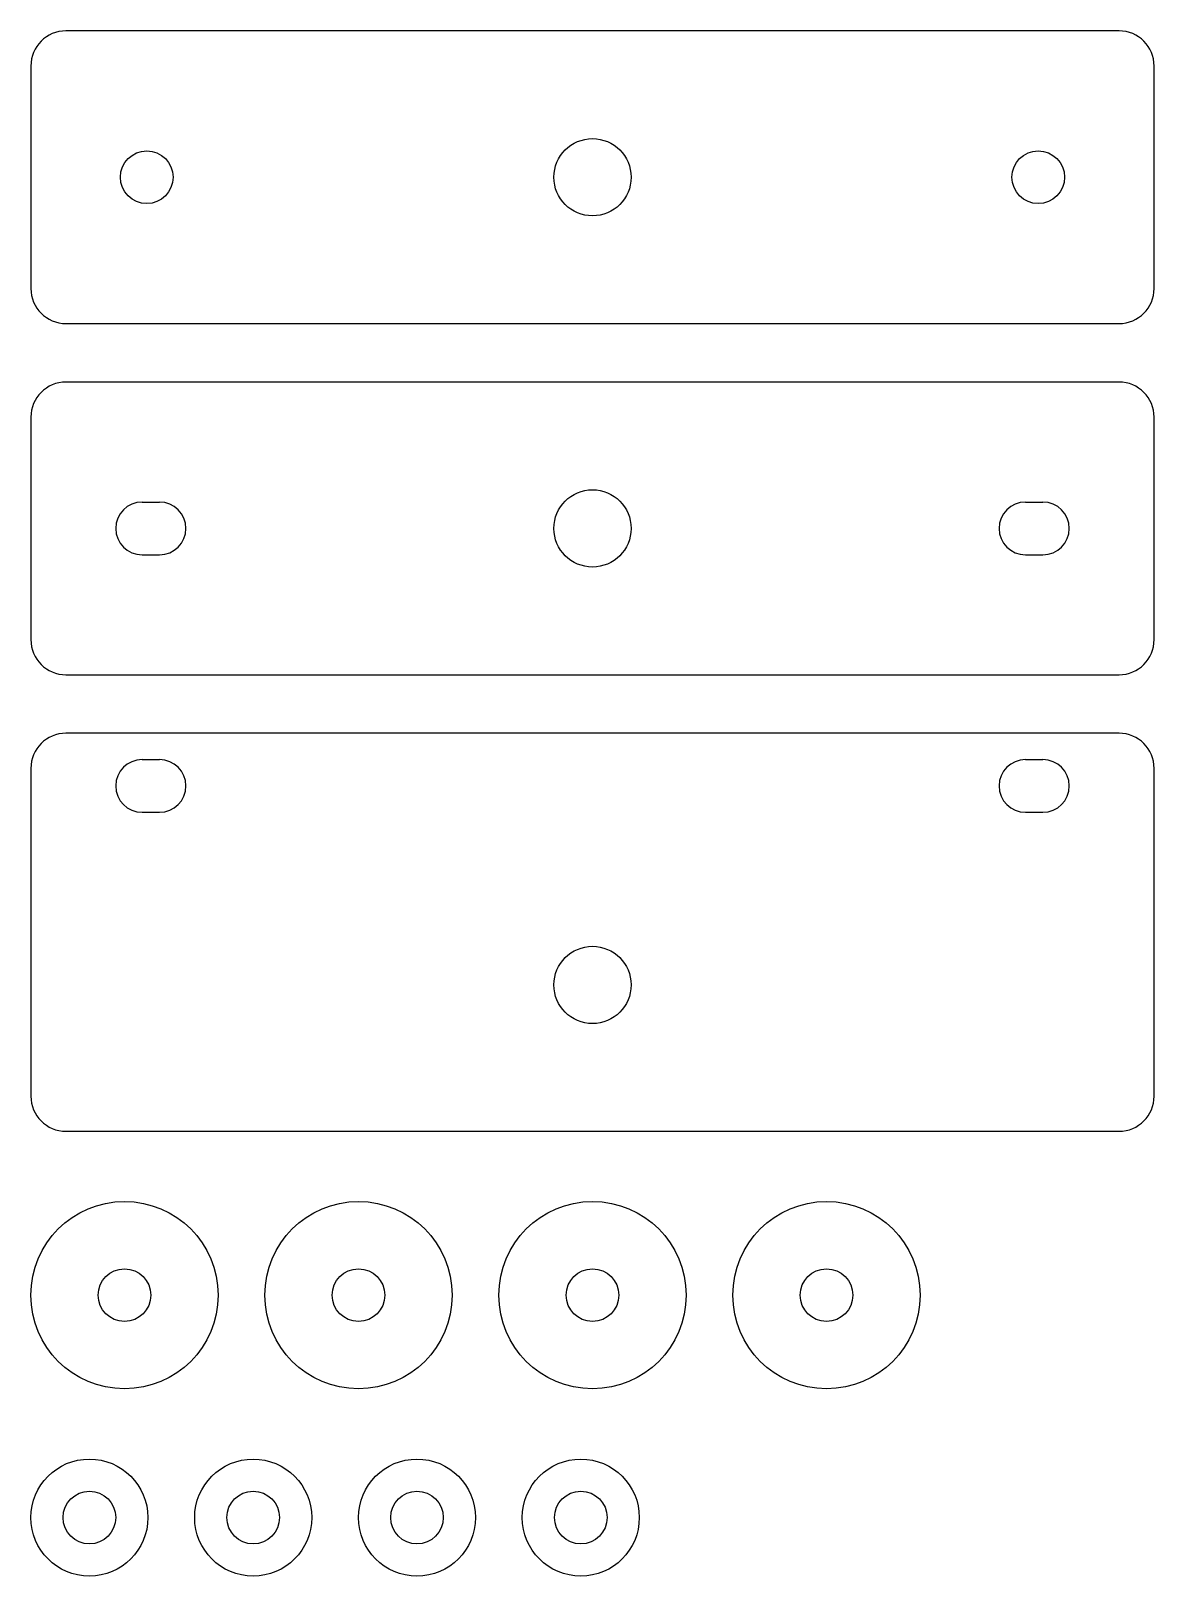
# Model space of a CAD drawing. Header units: millimetres. Extents: x 0 to 96, y -107 to 25.
import ezdxf

# ---------------------------------------------------------------- set-up
doc = ezdxf.new("R2010")
doc.units = ezdxf.units.MM

msp = doc.modelspace()

# ---------------------------------------------------------------- linework, layer by layer
at = {"layer": 'CUT'}
for p, q in [((93, 25), (3, 25)), ((0, 22), (0, 3)), ((96, 3), (96, 22)), ((3, 0), (93, 0)), ((93, -5), (3, -5)), ((0, -8), (0, -27)), ((96, -27), (96, -8)), ((9.5, -15.25), (11, -15.25)), ((85, -15.25), (86.5, -15.25)), ((9.5, -19.75), (11, -19.75)), ((85, -19.75), (86.5, -19.75)), ((3, -30), (93, -30)), ((93, -35), (3, -35)), ((0, -38), (0, -66)), ((9.5, -37.25), (11, -37.25)), ((85, -37.25), (86.5, -37.25)), ((96, -66), (96, -38)), ((9.5, -41.75), (11, -41.75)), ((85, -41.75), (86.5, -41.75)), ((3, -69), (93, -69))]:
    msp.add_line(p, q, dxfattribs=at)
for centre, radius in [((9.9, 12.5), 2.25), ((48, 12.5), 3.3), ((86.1, 12.5), 2.25), ((48, -17.5), 3.3), ((48, -56.5), 3.3), ((8, -83), 8), ((28, -83), 8), ((48, -83), 8), ((68, -83), 8), ((8, -83), 2.25), ((28, -83), 2.25), ((48, -83), 2.25), ((68, -83), 2.25), ((5, -102), 5), ((19, -102), 5), ((33, -102), 5), ((47, -102), 5), ((5, -102), 2.25), ((19, -102), 2.25), ((33, -102), 2.25), ((47, -102), 2.25)]:
    msp.add_circle(centre, radius, dxfattribs=at)
for centre, radius, start, end in [((3, 22), 3, 90, 180), ((93, 22), 3, 0, 90), ((3, 3), 3, 180, 270), ((93, 3), 3, 270, 360), ((3, -8), 3, 90, 180), ((93, -8), 3, 0, 90), ((9.5, -17.5), 2.25, 90, 270), ((11, -17.5), 2.25, 270, 90), ((85, -17.5), 2.25, 90, 270), ((86.5, -17.5), 2.25, 270, 90), ((3, -27), 3, 180, 270), ((93, -27), 3, 270, 360), ((3, -38), 3, 90, 180), ((93, -38), 3, 0, 90), ((9.5, -39.5), 2.25, 90, 270), ((11, -39.5), 2.25, 270, 90), ((85, -39.5), 2.25, 90, 270), ((86.5, -39.5), 2.25, 270, 90), ((3, -66), 3, 180, 270), ((93, -66), 3, 270, 360)]:
    msp.add_arc(centre, radius, start, end, dxfattribs=at)

doc.saveas('drawing.dxf')
